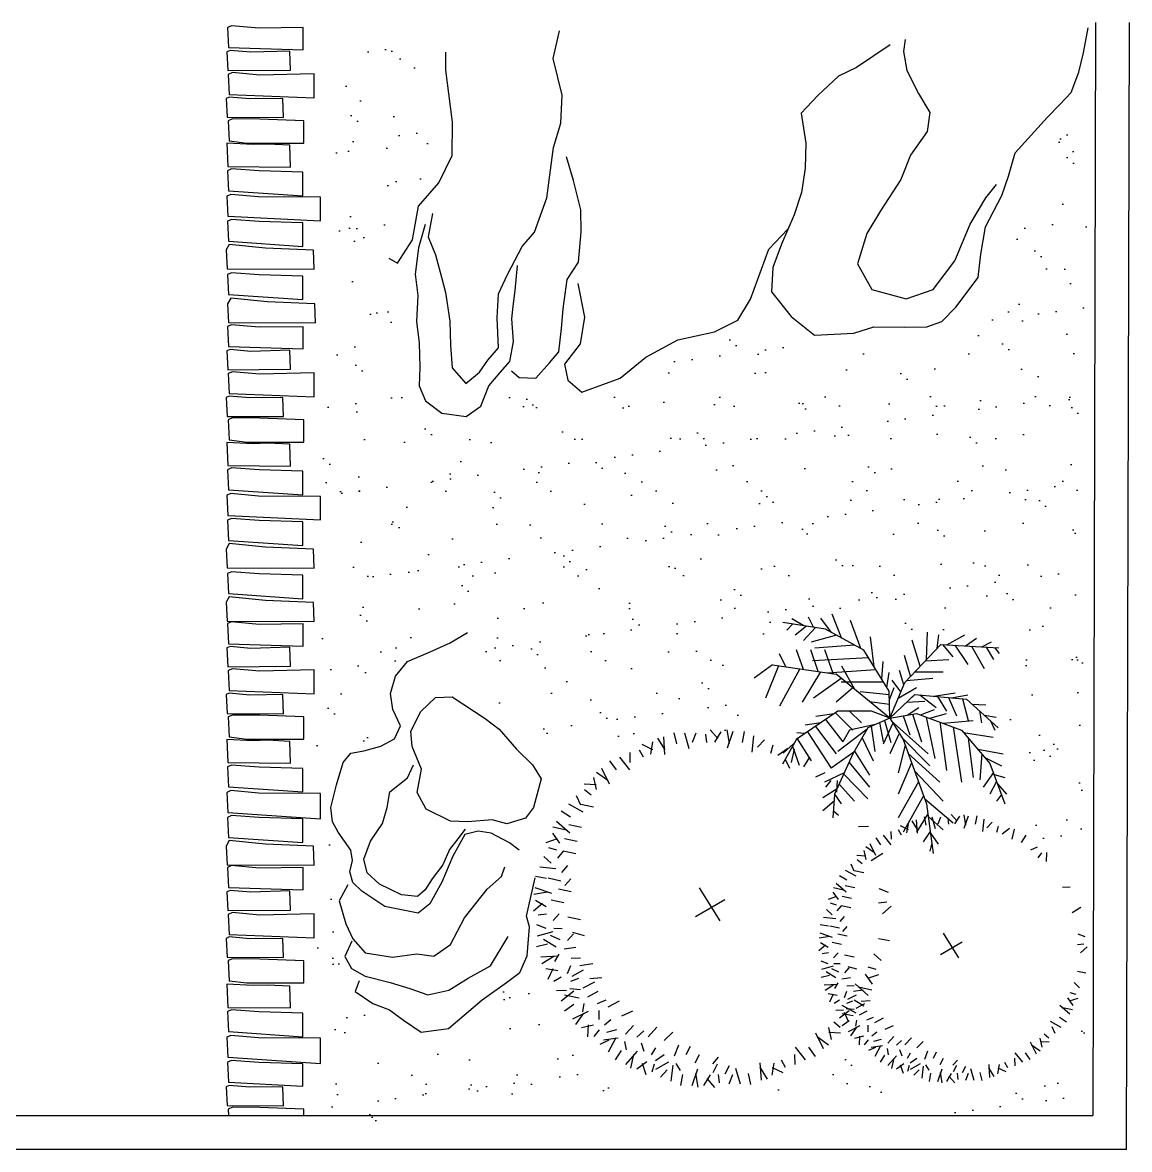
# Model space of a CAD drawing. Extents: x 2414.5 to 2499.6, y 2435.1 to 2467.4.
# Drawn here: x 2494.58 to 2499.49, y 2455.38 to 2460.38 of the extents above; entities that cross this region are included whole.
import ezdxf

# ---------------------------------------------------------------- set-up
doc = ezdxf.new("R2010")
doc.units = 0
doc.header["$LTSCALE"] = 4
doc.header["$MEASUREMENT"] = 0
for name, color, linetype in [('Muros', 2, 'CONTINUOUS'), ('Pisos', 8, 'CONTINUOUS'), ('TREE', 7, 'CONTINUOUS')]:
    doc.layers.add(name, color=color, linetype=linetype)
pattern_1 = [(37.5, (49.94172, 7.20204), (-0.009449004, 0.289023565), [0, -0.228, 0, -0.255, 0, -0.24375]), (7.5, (49.94172, 7.20204), (0.265466506, 0.42332191), [0, -0.123, 0, -0.2055, 0, -0.07875]), (327.5, (49.75722, 7.20204), (0.46712128, 0.000848858), [0, -0.075, 0, -0.27, 0, -0.3525]), (317.5, (49.75722, 7.20204), (0.45091899, 0.131651335), [0, -0.0375, 0, -0.177, 0, -0.2025])]

# ---------------------------------------------------------------- blocks, each defined once
blk = doc.blocks.new('arb-coch')
at = {"layer": 'TREE', "color": 8, "linetype": 'ByBlock'}
for p, q in [((7.04, -1.2454), (7.029, -1.1965)), ((7.0956, -1.2678), (7.0758, -1.1988)), ((7.11, -1.2385), (7.1258, -1.1968)), ((7.1878, -1.183), (7.2227, -1.222)), ((7.2362, -1.192), (7.2074, -1.2383)), ((7.2625, -1.1842), (7.2729, -1.2449)), ((7.2654, -1.264), (7.2906, -1.1902)), ((7.332, -1.2404), (7.3405, -1.191)), ((6.8849, -1.2475), (6.932, -1.2703)), ((6.9331, -1.2374), (6.9241, -1.2911)), ((6.9544, -1.2201), (6.9872, -1.2722)), ((6.9876, -1.2927), (6.9827, -1.2148)), ((7.1734, -1.24), (7.1694, -1.2032)), ((7.3747, -1.2823), (7.3828, -1.211)), ((7.3992, -1.2607), (7.4298, -1.2283)), ((6.8342, -1.3286), (6.8329, -1.284)), ((6.8934, -1.3057), (6.8756, -1.2733)), ((7.4573, -1.2865), (7.4676, -1.2509)), ((7.5336, -1.2661), (7.4893, -1.2978)), ((7.5609, -1.269), (7.5473, -1.329)), ((6.7722, -1.3617), (6.7434, -1.3208)), ((6.8321, -1.3612), (6.7875, -1.305)), ((7.6036, -1.3474), (7.6303, -1.3051)), ((6.6703, -1.3953), (6.6827, -1.4483)), ((6.6835, -1.3711), (6.7337, -1.4067)), ((6.7419, -1.4255), (6.7076, -1.3555)), ((7.6579, -1.392), (7.6986, -1.3737)), ((6.6297, -1.4231), (6.682, -1.426)), ((7.7017, -1.438), (7.7248, -1.4091)), ((7.7522, -1.4078), (7.7492, -1.4601)), ((6.6139, -1.5173), (6.5957, -1.4767)), ((6.6599, -1.4736), (6.631, -1.4504)), ((6.5694, -1.5717), (6.5271, -1.545)), ((6.6245, -1.5483), (6.5617, -1.5134)), ((6.6705, -1.527), (6.6142, -1.5151)), ((6.5657, -1.6422), (6.5072, -1.5907)), ((8.0832, -1.5876), (8.1078, -1.6266)), ((8.1081, -1.642), (8.1044, -1.5837)), ((8.1475, -1.6066), (8.1392, -1.5699)), ((8.1891, -1.6234), (8.1743, -1.5716)), ((8.1999, -1.6014), (8.2118, -1.5701)), ((8.2475, -1.6025), (8.2444, -1.5749)), ((8.2583, -1.5597), (8.2844, -1.589)), ((8.2946, -1.5665), (8.273, -1.6012)), ((8.3143, -1.5607), (8.3221, -1.6062)), ((8.3165, -1.6205), (8.3354, -1.5652)), ((8.3664, -1.6028), (8.3728, -1.5658)), ((8.3984, -1.6343), (8.4046, -1.5808)), ((8.4169, -1.6181), (8.4398, -1.5937)), ((6.4881, -1.6417), (6.5198, -1.686)), ((6.4909, -1.6144), (6.5509, -1.628)), ((6.6175, -1.6168), (6.5612, -1.6049)), ((7.8467, -1.6123), (7.8913, -1.611)), ((7.9931, -1.669), (7.9921, -1.6355)), ((8.0375, -1.6518), (8.0241, -1.6275)), ((8.0311, -1.6082), (8.0665, -1.6252)), ((8.0672, -1.6005), (8.0605, -1.6409)), ((8.4604, -1.6374), (8.4681, -1.6107)), ((8.5176, -1.6221), (8.4844, -1.6459)), ((8.5381, -1.6243), (8.5279, -1.6693)), ((6.4612, -1.6829), (6.5106, -1.6657)), ((6.5983, -1.6797), (6.542, -1.6678)), ((7.9238, -1.7416), (7.8981, -1.6891)), ((7.9466, -1.6938), (7.925, -1.6631)), ((7.9915, -1.6934), (7.958, -1.6513)), ((8.5701, -1.6831), (8.5902, -1.6514)), ((6.4827, -1.776), (6.4502, -1.7455)), ((6.5084, -1.718), (6.4728, -1.7077)), ((6.5367, -1.7227), (6.5107, -1.7525)), ((6.5929, -1.7346), (6.5367, -1.7227)), ((7.8397, -1.7398), (7.8789, -1.7421)), ((7.8702, -1.719), (7.8794, -1.7588)), ((7.88, -1.7009), (7.9177, -1.7275)), ((7.9552, -1.7325), (7.9031, -1.7652)), ((8.6109, -1.7165), (8.6414, -1.7028)), ((8.6437, -1.751), (8.6611, -1.7293)), ((8.6816, -1.7284), (8.6794, -1.7676)), ((6.5043, -1.8006), (6.4329, -1.7924)), ((6.5549, -1.7862), (6.5289, -1.816)), ((7.8279, -1.8105), (7.8142, -1.78)), ((7.8624, -1.7777), (7.8407, -1.7604)), ((6.4623, -1.8433), (6.413, -1.8348)), ((6.5264, -1.8545), (6.4702, -1.8425)), ((6.5698, -1.8442), (6.5439, -1.874)), ((7.7945, -1.8513), (7.7627, -1.8312)), ((7.8358, -1.8337), (7.7887, -1.8076)), ((7.8703, -1.8178), (7.8281, -1.8088)), ((6.4859, -1.9099), (6.4121, -1.8846)), ((6.5724, -1.902), (6.5161, -1.89)), ((7.233, -2.0313), (7.1418, -1.8841)), ((7.7356, -1.8833), (7.7806, -1.8935)), ((7.7917, -1.9042), (7.7478, -1.8655)), ((7.8305, -1.8852), (7.7883, -1.8762)), ((7.9368, -1.8881), (7.9785, -1.9039)), ((8.7525, -1.8817), (8.7859, -1.8808)), ((6.4061, -1.9128), (6.4668, -1.9024)), ((6.414, -1.9391), (6.4602, -1.9679)), ((6.5389, -1.9509), (6.4827, -1.9389)), ((7.2533, -1.9382), (7.1237, -2.013)), ((7.7133, -1.9347), (7.7504, -1.9218)), ((7.7335, -1.9038), (7.7572, -1.937)), ((7.8161, -1.9323), (7.7739, -1.9234)), ((7.9353, -1.9515), (7.9721, -1.9474)), ((6.4049, -1.9875), (6.444, -1.9526)), ((6.5179, -2), (6.492, -2.0298)), ((7.7294, -2.0046), (7.7051, -1.9816)), ((7.7487, -1.961), (7.7221, -1.9533)), ((7.7699, -1.9645), (7.7505, -1.9869)), ((7.8121, -1.9735), (7.7699, -1.9645)), ((7.9923, -1.9658), (7.9532, -2.0007)), ((8.8338, -1.9719), (8.7948, -1.9964)), ((6.4604, -2.0653), (6.4187, -2.0495)), ((6.462, -2.0018), (6.4252, -2.0059)), ((6.6133, -2.0264), (6.5571, -2.0144)), ((7.7142, -2.055), (7.6772, -2.0486)), ((7.7456, -2.023), (7.6921, -2.0169)), ((7.7836, -2.0122), (7.7641, -2.0345)), ((6.4897, -2.0797), (6.4207, -2.0995)), ((6.523, -2.1156), (6.4806, -2.0956)), ((6.5315, -2.0662), (6.4941, -2.0656)), ((6.5817, -2.0891), (6.5557, -2.1189)), ((6.6301, -2.0981), (6.5785, -2.0835)), ((7.672, -2.1071), (7.7175, -2.0993)), ((7.7319, -2.1049), (7.6765, -2.086)), ((7.7622, -2.0634), (7.7201, -2.0544)), ((7.7967, -2.099), (7.7545, -2.09)), ((7.7948, -2.0557), (7.7753, -2.078)), ((8.2922, -2.196), (8.2238, -2.0856)), ((8.82, -2.0886), (8.8513, -2.1004)), ((6.4673, -2.1353), (6.4185, -2.1463)), ((6.5048, -2.1482), (6.4482, -2.1143)), ((6.592, -2.1497), (6.5408, -2.1571)), ((7.6711, -2.1632), (7.7004, -2.137)), ((7.6779, -2.1268), (7.7126, -2.1485)), ((7.7716, -2.1357), (7.7294, -2.1267)), ((7.9349, -2.11), (7.9842, -2.1185)), ((8.3074, -2.1262), (8.2102, -2.1823)), ((8.8189, -2.1362), (8.8465, -2.1331)), ((8.8617, -2.1469), (8.8324, -2.1731)), ((6.5146, -2.1877), (6.4368, -2.1926)), ((6.442, -2.2209), (6.4941, -2.1881)), ((6.5162, -2.1787), (6.4981, -2.2114)), ((6.613, -2.1968), (6.571, -2.1988)), ((7.7139, -2.1739), (7.6863, -2.177)), ((7.7559, -2.1725), (7.7364, -2.1949)), ((7.8274, -2.1923), (7.7852, -2.1833)), ((7.9145, -2.1773), (7.947, -2.2079)), ((6.4593, -2.2422), (6.5131, -2.2512)), ((6.4695, -2.2904), (6.4922, -2.2432)), ((6.5686, -2.2302), (6.5544, -2.267)), ((6.6673, -2.2223), (6.6103, -2.2303)), ((7.7127, -2.2215), (7.6814, -2.2096)), ((7.7347, -2.2323), (7.683, -2.2471)), ((7.7596, -2.2592), (7.7279, -2.2442)), ((7.766, -2.2222), (7.738, -2.2217)), ((7.8037, -2.2393), (7.7842, -2.2617)), ((7.84, -2.2461), (7.8013, -2.2352)), ((7.8888, -2.2353), (7.9244, -2.2456)), ((6.5277, -2.2818), (6.4952, -2.2997)), ((6.604, -2.2877), (6.5687, -2.2999)), ((6.6255, -2.2506), (6.5747, -2.2776)), ((6.7076, -2.284), (6.6541, -2.2879)), ((7.7179, -2.274), (7.6813, -2.2822)), ((7.746, -2.2837), (7.7036, -2.2582)), ((7.8114, -2.2848), (7.773, -2.2903)), ((7.9091, -2.3117), (7.8774, -2.2673)), ((7.936, -2.2704), (7.8866, -2.2877)), ((8.8186, -2.255), (8.8556, -2.2614)), ((6.5505, -2.341), (6.5059, -2.3424)), ((6.5831, -2.3432), (6.5269, -2.3878)), ((6.6129, -2.337), (6.5662, -2.3328)), ((6.6746, -2.3036), (6.6239, -2.3306)), ((6.6894, -2.3455), (6.6438, -2.37)), ((7.7534, -2.3133), (7.695, -2.317)), ((7.6989, -2.3382), (7.738, -2.3136)), ((7.7546, -2.3065), (7.741, -2.331)), ((7.7939, -2.3451), (7.7832, -2.3728)), ((7.8272, -2.3201), (7.7957, -2.3217)), ((7.8679, -2.3392), (7.8252, -2.3453)), ((7.8315, -2.3111), (7.89, -2.3627)), ((7.9063, -2.339), (7.8463, -2.3253)), ((8.784, -2.349), (8.8107, -2.3568)), ((8.8033, -2.3055), (8.8277, -2.3284)), ((6.607, -2.3739), (6.5422, -2.3614)), ((6.6281, -2.3986), (6.6222, -2.4355)), ((6.7253, -2.3825), (6.6865, -2.3988)), ((6.785, -2.3879), (6.7342, -2.4149)), ((7.7119, -2.3542), (7.7522, -2.3609)), ((7.7195, -2.3903), (7.7366, -2.3549)), ((7.7632, -2.3839), (7.7388, -2.3973)), ((7.8204, -2.3883), (7.7939, -2.3975)), ((7.8365, -2.3604), (7.7985, -2.3807)), ((7.8278, -2.3816), (7.8702, -2.4084)), ((7.8981, -2.3855), (7.858, -2.3885)), ((8.7993, -2.4063), (8.7755, -2.373)), ((8.8195, -2.3753), (8.7824, -2.3883)), ((6.5837, -2.403), (6.5428, -2.4319)), ((6.6474, -2.4334), (6.5774, -2.4677)), ((6.5931, -2.4918), (6.6286, -2.4416)), ((6.695, -2.4291), (6.6942, -2.4686)), ((6.844, -2.4321), (6.795, -2.4541)), ((7.7803, -2.4283), (7.7469, -2.4293)), ((7.8048, -2.4299), (7.7626, -2.4634)), ((7.7727, -2.4051), (7.8355, -2.4399)), ((7.8227, -2.453), (7.7741, -2.4436)), ((7.7833, -2.436), (7.8016, -2.4767)), ((7.8271, -2.4253), (7.7921, -2.4221)), ((7.8734, -2.4002), (7.8353, -2.4205)), ((7.8845, -2.4316), (7.8503, -2.45)), ((8.741, -2.4059), (8.7849, -2.4445)), ((8.7971, -2.4268), (8.7521, -2.4165)), ((6.6172, -2.5049), (6.6703, -2.4926)), ((6.645, -2.5456), (6.648, -2.4933)), ((6.7479, -2.4711), (6.7189, -2.4946)), ((6.848, -2.4961), (6.8134, -2.5347)), ((7.7373, -2.4798), (7.7662, -2.5029)), ((7.8052, -2.4748), (7.7745, -2.4964)), ((7.853, -2.4976), (7.8005, -2.5233)), ((7.8385, -2.4715), (7.8341, -2.4992)), ((7.9114, -2.4594), (7.8823, -2.4716)), ((7.8887, -2.4943), (7.8881, -2.524)), ((7.9562, -2.4635), (7.9181, -2.4837)), ((8.0004, -2.4966), (7.9637, -2.5131)), ((8.697, -2.4763), (8.7441, -2.5024)), ((8.7049, -2.4995), (8.7186, -2.53)), ((8.7383, -2.4588), (8.77, -2.4788)), ((6.6955, -2.5154), (6.6724, -2.5443)), ((6.7731, -2.5144), (6.7278, -2.5263)), ((6.8943, -2.5187), (6.8635, -2.5473)), ((6.9523, -2.5034), (6.9138, -2.5461)), ((7.0228, -2.5247), (6.9843, -2.5621)), ((7.6553, -2.5279), (7.6897, -2.5979)), ((7.7138, -2.5822), (7.6636, -2.5466)), ((7.7269, -2.5581), (7.7145, -2.505)), ((7.7675, -2.5303), (7.7152, -2.5273)), ((7.8122, -2.5414), (7.8389, -2.5037)), ((7.8303, -2.5512), (7.8701, -2.542)), ((7.8512, -2.5817), (7.8534, -2.5425)), ((7.9284, -2.5258), (7.9066, -2.5435)), ((8.0034, -2.5446), (7.9775, -2.5736)), ((8.0816, -2.55), (8.0528, -2.5821)), ((8.6704, -2.5324), (8.6921, -2.5497)), ((6.7393, -2.5613), (6.6986, -2.5796)), ((6.7802, -2.5511), (6.715, -2.5614)), ((6.7702, -2.5508), (6.7354, -2.6136)), ((6.8085, -2.567), (6.8156, -2.6037)), ((6.8817, -2.5728), (6.8946, -2.6102)), ((6.9459, -2.5942), (6.9266, -2.6262)), ((7.0484, -2.5835), (7.0292, -2.6316)), ((7.0997, -2.5888), (7.0805, -2.6262)), ((7.5651, -2.5922), (7.6098, -2.6484)), ((7.625, -2.5916), (7.6538, -2.6325)), ((7.8891, -2.559), (7.8717, -2.5807)), ((7.9219, -2.5935), (7.8914, -2.6072)), ((7.9526, -2.5858), (7.9037, -2.5936)), ((7.9472, -2.5583), (7.9133, -2.5673)), ((7.9451, -2.5856), (7.919, -2.6327)), ((7.9738, -2.5978), (7.9791, -2.6253)), ((8.0382, -2.5615), (8.015, -2.583)), ((8.1345, -2.5661), (8.1057, -2.5941)), ((8.6089, -2.5684), (8.6347, -2.6209)), ((8.6527, -2.6092), (8.6151, -2.5825)), ((8.6626, -2.5911), (8.6533, -2.5513)), ((8.6931, -2.5702), (8.6538, -2.568)), ((6.7936, -2.6059), (6.7669, -2.6482)), ((6.8642, -2.6096), (6.8126, -2.6681)), ((6.8363, -2.6843), (6.8499, -2.6244)), ((6.9843, -2.6262), (6.9459, -2.6529)), ((7.1392, -2.6252), (7.12, -2.6626)), ((7.2243, -2.6359), (7.1984, -2.6657)), ((7.5038, -2.6476), (7.5216, -2.6801)), ((7.563, -2.6248), (7.5643, -2.6694)), ((7.9627, -2.627), (7.9426, -2.6587)), ((8.0156, -2.6297), (7.9769, -2.6736)), ((7.9946, -2.6858), (8.0049, -2.6408)), ((8.0287, -2.6021), (8.0384, -2.6302)), ((8.0768, -2.6181), (8.0624, -2.6422)), ((8.1057, -2.6422), (8.0768, -2.6622)), ((8.1537, -2.6101), (8.1393, -2.6462)), ((8.1922, -2.6141), (8.1778, -2.6422)), ((8.2219, -2.6414), (8.2074, -2.6695)), ((8.2857, -2.6495), (8.2662, -2.6718)), ((8.5397, -2.6411), (8.5407, -2.6746)), ((8.5412, -2.6166), (8.5747, -2.6588)), ((8.5862, -2.6162), (8.6078, -2.6469)), ((6.8636, -2.6872), (6.9079, -2.6555)), ((6.9049, -2.7141), (6.8876, -2.6647)), ((6.94, -2.6669), (6.9296, -2.7024)), ((7.0035, -2.6583), (6.9459, -2.6903)), ((6.998, -2.6926), (6.9674, -2.7251)), ((7.0225, -2.671), (7.0144, -2.7424)), ((7.0356, -2.6636), (7.0548, -2.6957)), ((7.1318, -2.6894), (7.1066, -2.7632)), ((7.2193, -2.6678), (7.2001, -2.7052)), ((7.2724, -2.6742), (7.2531, -2.7116)), ((7.3017, -2.6856), (7.3214, -2.7546)), ((7.4096, -2.6607), (7.4145, -2.7385)), ((7.4428, -2.7333), (7.41, -2.6812)), ((7.4642, -2.716), (7.4731, -2.6622)), ((7.5124, -2.7058), (7.4652, -2.6831)), ((8.0151, -2.6879), (8.0484, -2.6642)), ((8.0461, -2.7081), (8.0331, -2.671)), ((8.0724, -2.6727), (8.0647, -2.6994)), ((8.1201, -2.6662), (8.0768, -2.6903)), ((8.1159, -2.692), (8.093, -2.7163)), ((8.1343, -2.6758), (8.1282, -2.7293)), ((8.1441, -2.6702), (8.1586, -2.6943)), ((8.2163, -2.6895), (8.1974, -2.7449)), ((8.2819, -2.6734), (8.2675, -2.7014)), ((8.3217, -2.6782), (8.3073, -2.7062)), ((8.3437, -2.6867), (8.3585, -2.7385)), ((8.4247, -2.668), (8.4283, -2.7264)), ((8.4495, -2.7225), (8.425, -2.6834)), ((8.4655, -2.7095), (8.4722, -2.6692)), ((8.5017, -2.7019), (8.4663, -2.6848)), ((8.4953, -2.6582), (8.5086, -2.6826)), ((7.0653, -2.713), (7.0567, -2.7623)), ((7.1347, -2.7691), (7.1243, -2.7085)), ((7.161, -2.7613), (7.1898, -2.7151)), ((7.2094, -2.7704), (7.1745, -2.7313)), ((7.2238, -2.7133), (7.2279, -2.7501)), ((7.2872, -2.7149), (7.2714, -2.7566)), ((7.3572, -2.708), (7.3682, -2.7568)), ((8.1664, -2.7073), (8.16, -2.7443)), ((8.2184, -2.7494), (8.2107, -2.7039)), ((8.2382, -2.7435), (8.2598, -2.7088)), ((8.2745, -2.7503), (8.2483, -2.721)), ((8.2853, -2.7075), (8.2883, -2.7351)), ((8.3328, -2.7087), (8.321, -2.74)), ((8.3853, -2.7035), (8.3936, -2.7401))]:
    blk.add_line(p, q, dxfattribs=at)
at = {"layer": 'TREE', "color": 8}
for points in [[(7.6038, -0.7215), (7.5509, -0.6913)], [(7.6478, -0.7283), (7.6247, -0.6838)], [(7.7273, -0.7515), (7.6794, -0.6878)], [(7.7717, -0.7761), (7.7296, -0.6698)], [(7.8574, -0.8234), (7.8106, -0.6987)], [(7.7, -0.7365), (7.5112, -0.707)], [(7.5548, -0.7139), (7.529, -0.7412)], [(7.6154, -0.7233), (7.5658, -0.764)], [(7.6565, -0.7296), (7.6028, -0.7867)], [(7.8699, -0.8304), (7.7, -0.7365)], [(8.1487, -0.8712), (8.1536, -0.7498)], [(7.7491, -0.7634), (7.6368, -0.7948)], [(7.916, -0.9048), (7.9008, -0.7712)], [(8.1203, -0.9012), (8.0851, -0.7864)], [(8.1953, -0.8219), (8.2032, -0.762)], [(8.2395, -0.8064), (8.3188, -0.762)], [(8.321, -0.8113), (8.3703, -0.7775)], [(8.3939, -0.8157), (8.4367, -0.7926)], [(7.5236, -0.9044), (7.4968, -0.8469)], [(7.6021, -0.9154), (7.572, -0.8293)], [(7.6681, -0.9248), (7.6346, -0.8293)], [(7.8293, -0.808), (7.653, -0.8219)], [(7.7341, -0.9343), (7.697, -0.8293)], [(7.9823, -1.0117), (7.8699, -0.8304)], [(8.0523, -0.9736), (8.2116, -0.8048)], [(8.2116, -0.8048), (8.4689, -0.82)], [(8.22, -0.8054), (8.2652, -0.8598)], [(8.2739, -0.8086), (8.3316, -0.8931)], [(8.3489, -0.8129), (8.4047, -0.9115)], [(8.4131, -0.8167), (8.4453, -0.872)], [(8.4497, -0.8189), (8.4711, -0.8444)], [(7.4655, -0.8959), (7.3839, -0.954)], [(7.4916, -0.8999), (7.4341, -1.0429)], [(7.4655, -0.8959), (7.7472, -0.9361)], [(7.891, -0.8645), (7.6427, -0.8769)], [(7.9498, -0.9578), (7.9556, -0.8809)], [(8.0778, -0.9462), (8.0507, -0.8536)], [(8.1433, -0.8771), (8.2481, -0.872)], [(7.5872, -0.9133), (7.4968, -1.0788)], [(7.6781, -0.9263), (7.5969, -1.0608)], [(7.9244, -0.9181), (7.7078, -0.9316)], [(7.9854, -1.132), (7.7472, -0.9361)], [(7.8312, -1.0051), (7.7725, -0.9005)], [(7.9722, -0.9954), (7.9825, -0.9292)], [(8.0477, -0.9841), (8.029, -0.921)], [(8.0962, -0.927), (8.2224, -0.9267)], [(7.7703, -0.9552), (7.6471, -1.0429)], [(7.8217, -0.9972), (7.7472, -1.0608)], [(7.9579, -0.9723), (7.7699, -0.972)], [(7.9834, -1.054), (8.0057, -0.9957)], [(7.9854, -1.132), (8.0523, -0.9736)], [(8.0344, -1.0153), (7.9963, -0.963)], [(8.0231, -1.0426), (8.1046, -0.9958)], [(8.0602, -0.9652), (8.1774, -0.9541)], [(7.9827, -1.0291), (7.8539, -1.0152)], [(7.9854, -1.132), (7.9823, -1.0117)], [(7.9854, -1.132), (8.0965, -1.0267)], [(8.0842, -1.0384), (8.0965, -1.0267)], [(8.0965, -1.0267), (8.3264, -1.0478)], [(8.1192, -1.0287), (8.1912, -1.0848)], [(8.1811, -1.0344), (8.2754, -1.0195)], [(8.1977, -1.0359), (8.2371, -1.1003)], [(8.2463, -1.0404), (8.2819, -1.1216)], [(8.2598, -1.0416), (8.3323, -1.0278)], [(8.3082, -1.0461), (8.3338, -1.1426)], [(8.3264, -1.0478), (8.4671, -1.1741)], [(7.9838, -1.0719), (7.8953, -1.0597)], [(8.0596, -1.0616), (8.141, -1.0569)], [(8.0623, -1.1183), (8.1148, -1.0848)], [(8.1219, -1.1176), (8.1847, -1.0942)], [(8.3505, -1.0694), (8.4115, -1.0724)], [(8.3836, -1.0991), (8.393, -1.1531)], [(7.7555, -1.1005), (7.5703, -1.2269)], [(7.7383, -1.1122), (7.658, -1.1243)], [(7.7008, -1.1378), (7.7779, -1.2375)], [(7.7449, -1.1077), (7.8223, -1.1848)], [(7.9039, -1.1005), (7.7555, -1.1005)], [(7.8074, -1.1005), (7.8594, -1.1531)], [(7.9854, -1.132), (7.8889, -1.1741)], [(7.9854, -1.132), (7.9039, -1.1005)], [(7.9615, -1.1424), (7.9905, -1.24)], [(7.9854, -1.132), (8.1039, -1.1109)], [(7.9854, -1.132), (8.0446, -1.2269)], [(7.9924, -1.1433), (8.1559, -1.2901)], [(8.0446, -1.1216), (8.0743, -1.2058)], [(8.0868, -1.114), (8.1262, -1.2375)], [(8.1039, -1.1109), (8.304, -1.1848)], [(8.1474, -1.127), (8.1854, -1.3111)], [(8.1633, -1.132), (8.2374, -1.1109)], [(8.2072, -1.1489), (8.2374, -1.3639)], [(8.222, -1.1545), (8.3559, -1.1426)], [(8.4054, -1.1187), (8.4574, -1.1282)], [(8.4329, -1.1435), (8.4524, -1.1848)], [(7.6088, -1.2006), (7.5734, -1.1965)], [(7.6794, -1.1523), (7.6106, -1.1628)], [(7.62, -1.1929), (7.7258, -1.3534)], [(7.6556, -1.1687), (7.7482, -1.2901)], [(7.8857, -1.1801), (7.7555, -1.2796)], [(7.8074, -1.1848), (7.7779, -1.2375)], [(7.9224, -1.1595), (7.8074, -1.1848)], [(7.8889, -1.1741), (7.8223, -1.2901)], [(7.903, -1.168), (7.9186, -1.2796)], [(7.9406, -1.1516), (7.9557, -1.2375)], [(7.9995, -1.1547), (7.9557, -1.2479)], [(8.0277, -1.1999), (7.9854, -1.2901)], [(8.2664, -1.1709), (8.304, -1.4166)], [(8.304, -1.1848), (8.4301, -1.3324)], [(8.3134, -1.1956), (8.445, -1.2164)], [(7.5696, -1.2274), (7.5093, -1.3358)], [(7.5588, -1.2465), (7.5125, -1.2877)], [(7.5753, -1.2233), (7.6369, -1.3217)], [(7.8632, -1.2191), (7.9112, -1.3217)], [(8.0369, -1.2145), (8.1633, -1.3428)], [(8.0446, -1.2269), (8.1483, -1.5115)], [(8.3341, -1.22), (8.3559, -1.3956)], [(7.5537, -1.2557), (7.5836, -1.3406)], [(7.8257, -1.2823), (7.7258, -1.3534)], [(7.8223, -1.2901), (7.7408, -1.4694)], [(7.829, -1.2785), (7.8963, -1.3849)], [(8.0538, -1.2519), (8.0223, -1.3745)], [(8.0664, -1.2866), (8.2077, -1.4166)], [(8.377, -1.2701), (8.4895, -1.2901)], [(8.3939, -1.2897), (8.3856, -1.406)], [(7.5217, -1.3133), (7.5406, -1.3534)], [(7.8047, -1.3289), (7.8963, -1.4377)], [(8.0824, -1.3306), (8.0223, -1.4694)], [(8.4099, -1.3086), (8.4819, -1.3428)], [(8.4301, -1.3324), (8.4968, -1.5115)], [(7.7834, -1.3752), (7.6963, -1.4166)], [(7.7811, -1.3808), (7.8889, -1.4904)], [(8.0949, -1.3649), (8.2225, -1.5009)], [(8.4455, -1.3736), (8.4004, -1.4377)], [(8.4486, -1.3819), (8.4968, -1.3956)], [(7.7516, -1.4456), (7.6884, -1.4848)], [(7.7609, -1.4249), (7.8297, -1.5009)], [(8.1129, -1.4139), (8.0223, -1.5747)], [(8.4599, -1.4127), (8.4301, -1.4694)], [(8.4641, -1.4236), (8.5042, -1.4694)], [(7.7408, -1.4694), (7.7332, -1.5747)], [(7.7408, -1.4694), (7.7703, -1.5115)], [(8.1356, -1.4762), (8.0446, -1.6379)], [(8.141, -1.4904), (8.267, -1.5957)], [(8.4814, -1.4701), (8.4598, -1.5009)], [(7.7384, -1.5007), (7.6887, -1.543)], [(7.7356, -1.5424), (7.7575, -1.5619)], [(8.1483, -1.5115), (8.178, -1.7327)], [(8.1545, -1.5559), (8.1039, -1.6379)], [(8.1561, -1.5684), (8.2225, -1.6274)], [(8.1651, -1.6353), (8.1336, -1.6802)], [(8.1658, -1.6416), (8.2004, -1.6906)], [(8.1717, -1.6857), (8.1633, -1.7223)]]:
    blk.add_lwpolyline(points, dxfattribs=at)

msp = doc.modelspace()

# ---------------------------------------------------------------- hatches: boundary and pattern name
at = {"layer": 'Pisos'}
h = msp.add_hatch(dxfattribs=at)
h.set_pattern_fill('AR-SAND', color=8, scale=0.15, style=0)
h.set_pattern_definition(pattern_1)
h.paths.add_polyline_path([(2499.2824, 2459.989), (2499.1581, 2459.9404), (2499.1094, 2459.8539), (2499.0662, 2459.7837), (2499.0121, 2459.6864), (2498.9959, 2459.5567), (2498.9797, 2459.4055), (2498.9257, 2459.2055), (2498.8608, 2459.0812), (2498.7527, 2459.0164), (2498.65, 2458.9732), (2498.4338, 2458.9462), (2498.2554, 2458.9408), (2498.1473, 2458.9299), (2497.9959, 2458.9624), (2497.9527, 2458.9948), (2497.8878, 2459.0326), (2497.7851, 2459.0434), (2497.7689, 2458.9948), (2497.6932, 2458.9678), (2497.5797, 2458.9354), (2497.5581, 2458.9245), (2497.4608, 2458.8975), (2497.3419, 2458.8543), (2497.2932, 2458.8003), (2497.1851, 2458.7462), (2497.0554, 2458.7084), (2496.9851, 2458.757), (2496.8986, 2458.7624), (2496.8608, 2458.7624), (2496.8013, 2458.757), (2496.7094, 2458.73), (2496.677, 2458.6922), (2496.6608, 2458.6706), (2496.6337, 2458.6382), (2496.504, 2458.5895), (2496.3202, 2458.6382), (2496.2608, 2458.703), (2496.2608, 2458.8597), (2496.2716, 2459.0056), (2496.25, 2459.0704), (2496.1851, 2459.1839), (2496.1635, 2459.2271), (2496.1581, 2459.292), (2496.1905, 2459.3784), (2496.2337, 2459.4325), (2496.2662, 2459.4865), (2496.304, 2459.627), (2496.3797, 2459.7243), (2496.3959, 2459.7891), (2496.4013, 2459.9026), (2496.4013, 2460.016), (2496.3797, 2460.1889), (2496.2608, 2460.297), (2496.0824, 2460.3078), (2495.9905, 2460.2916), (2495.9418, 2460.243), (2495.9256, 2460.0701), (2495.9256, 2459.9242), (2495.9202, 2459.7675), (2495.9527, 2459.6432), (2495.9473, 2459.5567), (2495.9094, 2459.4595), (2495.9094, 2459.3622), (2495.9256, 2459.3082), (2495.9256, 2459.2109), (2495.9256, 2459.1515), (2495.9202, 2459.0542), (2495.9148, 2458.9948), (2495.8878, 2458.9245), (2495.8986, 2458.8867), (2495.9256, 2458.73), (2495.9256, 2458.6814), (2495.8986, 2458.6003), (2495.8986, 2458.449), (2495.8932, 2458.3356), (2495.9689, 2458.1681), (2495.9418, 2458.0546), (2495.9418, 2457.9033), (2495.9581, 2457.8006), (2495.9418, 2457.7196), (2495.9202, 2457.6872), (2495.8878, 2457.6277), (2495.904, 2457.5629), (2495.9256, 2457.4602), (2495.9256, 2457.3738), (2495.904, 2457.3035), (2495.8986, 2457.2441), (2495.8824, 2457.19), (2495.8824, 2457.1684), (2495.904, 2457.1414), (2495.9527, 2457.163), (2495.9743, 2457.163), (2496.0662, 2457.1684), (2496.0986, 2457.1792), (2496.1256, 2457.1954), (2496.1581, 2457.2225), (2496.1689, 2457.2549), (2496.1689, 2457.3467), (2496.1689, 2457.4494), (2496.1905, 2457.5034), (2496.2446, 2457.5575), (2496.304, 2457.5845), (2496.3635, 2457.6331), (2496.3959, 2457.6439), (2496.4824, 2457.6926), (2496.5797, 2457.698), (2496.6013, 2457.6926), (2496.6283, 2457.6493), (2496.6283, 2457.6007), (2496.6229, 2457.498), (2496.6446, 2457.4278), (2496.6608, 2457.3846), (2496.6932, 2457.3413), (2496.7527, 2457.2765), (2496.7905, 2457.2549), (2496.8229, 2457.2279), (2496.9094, 2457.2008), (2497.0283, 2457.19), (2497.0608, 2457.19), (2497.1581, 2457.1846), (2497.277, 2457.1954), (2497.3473, 2457.1954), (2497.3743, 2457.2279), (2497.5256, 2457.2279), (2497.6067, 2457.2279), (2497.6986, 2457.2279), (2497.8121, 2457.2657), (2497.8121, 2457.2981), (2497.7905, 2457.3521), (2497.8013, 2457.4386), (2497.85, 2457.5521), (2497.8716, 2457.5845), (2497.904, 2457.6926), (2497.9365, 2457.7088), (2498.0175, 2457.7358), (2498.0878, 2457.7358), (2498.1689, 2457.7358), (2498.2554, 2457.7358), (2498.304, 2457.7034), (2498.3365, 2457.6872), (2498.3635, 2457.6655), (2498.4284, 2457.6277), (2498.5689, 2457.6223), (2498.6338, 2457.6439), (2498.8554, 2457.6493), (2498.9689, 2457.6169), (2498.9797, 2457.5575), (2498.9635, 2457.498), (2498.9311, 2457.4278), (2498.9148, 2457.3954), (2498.9527, 2457.2333), (2498.9635, 2457.163), (2498.9797, 2457.1036), (2498.9905, 2457.0171), (2498.9905, 2456.9469), (2498.9905, 2456.9091), (2498.9905, 2456.8388), (2499.0175, 2456.801), (2499.077, 2456.7361), (2499.0986, 2456.7091), (2499.1257, 2456.6767), (2499.2013, 2456.6389), (2499.2446, 2456.6173), (2499.2716, 2456.6443), (2499.2986, 2456.7416), (2499.304, 2456.8172), (2499.304, 2456.9793), (2499.2824, 2457.109), (2499.2824, 2457.2333), (2499.2824, 2457.3521), (2499.2824, 2457.417), (2499.2986, 2457.4494), (2499.304, 2457.5034), (2499.277, 2457.6763), (2499.2608, 2457.7844), (2499.2608, 2457.9195), (2499.277, 2458.0492), (2499.2824, 2458.1086), (2499.2878, 2458.2275), (2499.2878, 2458.3031), (2499.2608, 2458.4598), (2499.2824, 2458.5625), (2499.2932, 2458.7138), (2499.2932, 2458.8111), (2499.2932, 2458.8219), (2499.304, 2458.984), (2499.304, 2459.1137), (2499.2932, 2459.1947), (2499.2986, 2459.3136), (2499.3094, 2459.4163), (2499.2824, 2459.6486)])
h = msp.add_hatch(dxfattribs=at)
h.set_pattern_fill('AR-SAND', color=8, scale=0.15, style=0)
h.set_pattern_definition(pattern_1)
h.paths.add_polyline_path([(2496.8194, 2456.124), (2496.7693, 2456.1107), (2496.6959, 2456.0807), (2496.6692, 2456.0206), (2496.6358, 2455.9806), (2496.5724, 2455.9038), (2496.5023, 2455.8838), (2496.4322, 2455.8805), (2496.282, 2455.8805), (2496.2352, 2455.9105), (2496.1685, 2455.9806), (2496.0984, 2456.0006), (2496.025, 2456.0173), (2496.0183, 2456.0673), (2496.0116, 2456.1107), (2495.9983, 2456.1808), (2495.9816, 2456.2942), (2495.9749, 2456.421), (2495.9582, 2456.4911), (2495.9649, 2456.5611), (2495.9682, 2456.5978), (2495.9749, 2456.6846), (2495.9415, 2456.7446), (2495.9148, 2456.7446), (2495.9115, 2456.6946), (2495.8915, 2456.6112), (2495.8714, 2456.5778), (2495.8581, 2456.5478), (2495.8981, 2456.4243), (2495.9015, 2456.381), (2495.8915, 2456.3009), (2495.8714, 2456.2708), (2495.8681, 2456.2442), (2495.8647, 2456.1908), (2495.8647, 2456.084), (2495.8614, 2456.0373), (2495.8748, 2455.9205), (2495.9482, 2455.8338), (2495.9415, 2455.7403), (2495.9282, 2455.6736), (2495.9282, 2455.6169), (2495.9282, 2455.5468), (2495.9282, 2455.5268), (2495.9415, 2455.5101), (2496.0116, 2455.5001), (2496.1151, 2455.5001), (2496.1685, 2455.5034), (2496.2453, 2455.5101), (2496.2987, 2455.5168), (2496.3621, 2455.5201), (2496.4122, 2455.5301), (2496.5156, 2455.5668), (2496.5957, 2455.5768), (2496.6558, 2455.5702), (2496.7626, 2455.5668), (2497.0096, 2455.5668), (2497.0797, 2455.5635), (2497.3234, 2455.5468), (2497.4302, 2455.5568), (2497.3868, 2455.5969), (2497.28, 2455.6369), (2497.1431, 2455.6869), (2497.0497, 2455.7637), (2496.9696, 2455.8504), (2496.9262, 2455.8871), (2496.8661, 2455.9405), (2496.8561, 2456.0173), (2496.8461, 2456.0506), (2496.8427, 2456.064)])
at = {"layer": 'TREE'}
h = msp.add_hatch(dxfattribs=at)
h.set_pattern_fill('AR-SAND', color=256, scale=0.15, style=0)
h.set_pattern_definition(pattern_1)
h.paths.add_polyline_path([(2499.2969, 2455.9471), (2499.2602, 2455.9171), (2499.2268, 2455.8637), (2499.2068, 2455.7937), (2499.1768, 2455.7469), (2499.1067, 2455.6936), (2499.0499, 2455.6569), (2498.9598, 2455.6435), (2498.9365, 2455.6435), (2498.8797, 2455.6302), (2498.8063, 2455.6001), (2498.7362, 2455.5935), (2498.6861, 2455.5968), (2498.6194, 2455.6035), (2498.5626, 2455.6068), (2498.4725, 2455.6368), (2498.3356, 2455.7002), (2498.2322, 2455.787), (2498.1988, 2455.7903), (2498.1621, 2455.767), (2498.1053, 2455.7169), (2498.0553, 2455.6936), (2497.9885, 2455.6735), (2497.9618, 2455.6569), (2497.9017, 2455.6302), (2497.8583, 2455.5935), (2497.7615, 2455.5701), (2497.7382, 2455.5534), (2497.8383, 2455.5367), (2497.9151, 2455.5534), (2497.9818, 2455.5534), (2498.092, 2455.5601), (2498.2155, 2455.5634), (2498.3523, 2455.5668), (2498.5459, 2455.5534), (2498.6928, 2455.5401), (2498.7696, 2455.5401), (2498.8897, 2455.5434), (2498.9832, 2455.5434), (2499.0833, 2455.5434), (2499.2102, 2455.5467), (2499.2469, 2455.5467), (2499.2969, 2455.5467), (2499.3003, 2455.6001), (2499.2936, 2455.6602), (2499.2869, 2455.7369)])

# ---------------------------------------------------------------- linework, layer by layer
at = {"layer": 'Muros'}
for p, q in [((2499.3382, 2460.3771), (2499.3251, 2455.5268)), ((2499.4747, 2455.3768), (2499.4882, 2460.3771)), ((2486.6057, 2455.5267), (2499.3251, 2455.5268)), ((2499.4747, 2455.3768), (2486.5044, 2455.3767))]:
    msp.add_line(p, q, dxfattribs=at)
at = {"layer": 'Pisos', "color": 8}
for points in [[(2495.821, 2460.2555), (2495.821, 2460.3545), (2495.6261, 2460.352), (2495.5037, 2460.3631), (2495.4856, 2460.3551), (2495.4898, 2460.2662)], [(2495.7645, 2460.1662), (2495.7617, 2460.2508), (2495.5885, 2460.2451), (2495.4967, 2460.2534), (2495.4831, 2460.2474), (2495.4872, 2460.1636)], [(2495.8707, 2460.043), (2495.8707, 2460.1501), (2495.6295, 2460.1437), (2495.5071, 2460.1548), (2495.4889, 2460.1468), (2495.4932, 2460.0579)], [(2495.734, 2459.9555), (2495.7313, 2460.0401), (2495.5852, 2460.0382), (2495.4934, 2460.0465), (2495.4797, 2460.0405), (2495.4838, 2459.9567)], [(2495.8243, 2459.8425), (2495.8243, 2459.941), (2495.6295, 2459.9485), (2495.5071, 2459.9496), (2495.4889, 2459.9416), (2495.4932, 2459.8527), (2495.571, 2459.8425)], [(2495.7645, 2459.736), (2495.7617, 2459.8328), (2495.6634, 2459.8376), (2495.5991, 2459.8353), (2495.4831, 2459.8412), (2495.4872, 2459.7386)], [(2495.8203, 2459.6083), (2495.8203, 2459.7129), (2495.6255, 2459.7187), (2495.503, 2459.7277), (2495.4849, 2459.7197), (2495.4892, 2459.6308)], [(2495.8986, 2459.497), (2495.8986, 2459.6018), (2495.6226, 2459.6031), (2495.5001, 2459.6142), (2495.482, 2459.6062), (2495.4863, 2459.5173)], [(2495.8203, 2459.3839), (2495.8203, 2459.4885), (2495.6255, 2459.4943), (2495.503, 2459.5033), (2495.4849, 2459.4953), (2495.4892, 2459.4064)], [(2495.8694, 2459.283), (2495.8666, 2459.3675), (2495.6547, 2459.3765), (2495.4933, 2459.3927), (2495.4797, 2459.368), (2495.4838, 2459.2842)], [(2495.8203, 2459.1475), (2495.8203, 2459.252), (2495.6255, 2459.2578), (2495.503, 2459.2669), (2495.4849, 2459.2589), (2495.4892, 2459.1699)], [(2495.8758, 2459.0444), (2495.873, 2459.1289), (2495.6611, 2459.1379), (2495.4997, 2459.1542), (2495.4861, 2459.1294), (2495.4902, 2459.0456)], [(2495.821, 2458.9286), (2495.821, 2459.0275), (2495.6261, 2459.025), (2495.5037, 2459.0361), (2495.4856, 2459.0281), (2495.4898, 2458.9392)], [(2495.7645, 2458.8393), (2495.7617, 2458.9238), (2495.5885, 2458.9181), (2495.4967, 2458.9264), (2495.4831, 2458.9204), (2495.4872, 2458.8366)], [(2495.8707, 2458.7161), (2495.8707, 2458.8231), (2495.6295, 2458.8167), (2495.5071, 2458.8278), (2495.4889, 2458.8198), (2495.4932, 2458.7309)], [(2495.734, 2458.6285), (2495.7313, 2458.7131), (2495.5852, 2458.7112), (2495.4934, 2458.7195), (2495.4797, 2458.7135), (2495.4838, 2458.6297)], [(2495.8243, 2458.5155), (2495.8243, 2458.614), (2495.6295, 2458.6215), (2495.5071, 2458.6226), (2495.4889, 2458.6146), (2495.4932, 2458.5257), (2495.571, 2458.5155)], [(2495.7645, 2458.409), (2495.7617, 2458.5058), (2495.6634, 2458.5106), (2495.5991, 2458.5084), (2495.4831, 2458.5142), (2495.4872, 2458.4117)], [(2495.8203, 2458.2814), (2495.8203, 2458.3859), (2495.6255, 2458.3917), (2495.503, 2458.4007), (2495.4849, 2458.3928), (2495.4892, 2458.3038)], [(2495.8986, 2458.1701), (2495.8986, 2458.2748), (2495.6226, 2458.2761), (2495.5001, 2458.2873), (2495.482, 2458.2793), (2495.4863, 2458.1903)], [(2495.8203, 2458.057), (2495.8203, 2458.1615), (2495.6255, 2458.1673), (2495.503, 2458.1763), (2495.4849, 2458.1684), (2495.4892, 2458.0794)], [(2495.8694, 2457.956), (2495.8666, 2458.0405), (2495.6547, 2458.0495), (2495.4933, 2458.0657), (2495.4797, 2458.041), (2495.4838, 2457.9572)], [(2495.8203, 2457.8205), (2495.8203, 2457.925), (2495.6255, 2457.9309), (2495.503, 2457.9399), (2495.4849, 2457.9319), (2495.4892, 2457.843)], [(2495.8694, 2457.7195), (2495.8666, 2457.8041), (2495.6547, 2457.8131), (2495.4933, 2457.8293), (2495.4797, 2457.8045), (2495.4838, 2457.7207)], [(2495.821, 2457.6103), (2495.821, 2457.7093), (2495.6261, 2457.7067), (2495.5037, 2457.7179), (2495.4856, 2457.7099), (2495.4898, 2457.6209)], [(2495.7645, 2457.521), (2495.7617, 2457.6056), (2495.5885, 2457.5998), (2495.4967, 2457.6082), (2495.4831, 2457.6022), (2495.4872, 2457.5184)], [(2495.8707, 2457.3978), (2495.8707, 2457.5048), (2495.6295, 2457.4984), (2495.5071, 2457.5096), (2495.4889, 2457.5016), (2495.4932, 2457.4126)], [(2495.734, 2457.3103), (2495.7313, 2457.3948), (2495.5852, 2457.3929), (2495.4934, 2457.4013), (2495.4797, 2457.3953), (2495.4838, 2457.3115)], [(2496.8432, 2456.8939), (2496.8075, 2456.8462), (2496.7256, 2456.8215), (2496.6593, 2456.8396), (2496.5525, 2456.8301), (2496.475, 2456.8341), (2496.3664, 2456.886), (2496.3271, 2456.9612), (2496.3464, 2457.0636), (2496.3042, 2457.1641), (2496.299, 2457.2329), (2496.3431, 2457.3202), (2496.408, 2457.3815), (2496.4821, 2457.3848), (2496.6291, 2457.2884), (2496.6909, 2457.2415), (2496.7678, 2457.1526), (2496.8397, 2457.0837), (2496.8776, 2457.0212)], [(2495.8243, 2457.1973), (2495.8243, 2457.2958), (2495.6295, 2457.3033), (2495.5071, 2457.3044), (2495.4889, 2457.2964), (2495.4932, 2457.2074), (2495.571, 2457.1973)], [(2495.7645, 2457.0907), (2495.7617, 2457.1875), (2495.6634, 2457.1924), (2495.5991, 2457.1901), (2495.4831, 2457.1959), (2495.4872, 2457.0934)], [(2495.8203, 2456.9631), (2495.8203, 2457.0676), (2495.6255, 2457.0735), (2495.503, 2457.0825), (2495.4849, 2457.0745), (2495.4892, 2456.9856)], [(2495.8986, 2456.8437), (2495.8986, 2456.9565), (2495.6226, 2456.9579), (2495.5001, 2456.969), (2495.482, 2456.961), (2495.4863, 2456.8721)], [(2495.8203, 2456.7387), (2495.8203, 2456.8432), (2495.6255, 2456.8491), (2495.503, 2456.8581), (2495.4849, 2456.8501), (2495.4892, 2456.7612)], [(2495.8694, 2456.6377), (2495.8666, 2456.7223), (2495.6547, 2456.7313), (2495.4933, 2456.7475), (2495.4797, 2456.7228), (2495.4838, 2456.639)], [(2495.821, 2456.5285), (2495.821, 2456.6275), (2495.6261, 2456.625), (2495.5037, 2456.6361), (2495.4856, 2456.6281), (2495.4898, 2456.5391)], [(2495.7645, 2456.4392), (2495.7617, 2456.5238), (2495.5885, 2456.518), (2495.4967, 2456.5264), (2495.4831, 2456.5204), (2495.4872, 2456.4366)], [(2495.8707, 2456.316), (2495.8707, 2456.423), (2495.6295, 2456.4166), (2495.5071, 2456.4278), (2495.4889, 2456.4198), (2495.4932, 2456.3308)], [(2495.734, 2456.2285), (2495.7313, 2456.313), (2495.5852, 2456.3111), (2495.4934, 2456.3195), (2495.4797, 2456.3135), (2495.4838, 2456.2297)], [(2495.8243, 2456.1155), (2495.8243, 2456.214), (2495.6295, 2456.2215), (2495.5071, 2456.2226), (2495.4889, 2456.2146), (2495.4932, 2456.1256), (2495.571, 2456.1155)], [(2495.7645, 2456.0047), (2495.7617, 2456.1014), (2495.6634, 2456.1063), (2495.5991, 2456.104), (2495.4831, 2456.1099), (2495.4872, 2456.0073)], [(2495.8203, 2455.877), (2495.8203, 2455.9816), (2495.6255, 2455.9874), (2495.503, 2455.9964), (2495.4849, 2455.9884), (2495.4892, 2455.8995)], [(2495.8986, 2455.7576), (2495.8986, 2455.8705), (2495.6226, 2455.8718), (2495.5001, 2455.8829), (2495.482, 2455.8749), (2495.4863, 2455.786)], [(2495.8203, 2455.6582), (2495.8203, 2455.7572), (2495.6255, 2455.763), (2495.503, 2455.772), (2495.4849, 2455.764), (2495.4892, 2455.6751)], [(2495.734, 2455.5699), (2495.7313, 2455.6544), (2495.5852, 2455.6525), (2495.4934, 2455.6609), (2495.4797, 2455.6549), (2495.4838, 2455.5711)]]:
    msp.add_lwpolyline(points, close=True, dxfattribs=at)
for points in [[(2496.3958, 2459.5296), (2496.3757, 2459.4267), (2496.4091, 2459.3463), (2496.4348, 2459.2469), (2496.4535, 2459.1791), (2496.472, 2459.0515), (2496.4751, 2458.9458), (2496.4824, 2458.8451), (2496.5427, 2458.7758), (2496.6035, 2458.8263), (2496.6411, 2458.8797), (2496.6878, 2458.9338), (2496.6828, 2459.067), (2496.6888, 2459.1734), (2496.7286, 2459.2592), (2496.7933, 2459.3837), (2496.8485, 2459.4477), (2496.902, 2459.599), (2496.9318, 2459.8223), (2496.9653, 2459.9307), (2496.9701, 2460.0554), (2496.9306, 2460.2183), (2496.9586, 2460.3401)], [(2496.202, 2459.3309), (2496.2404, 2459.3091), (2496.3066, 2459.4123), (2496.3326, 2459.5616), (2496.4232, 2459.6665), (2496.4819, 2459.7875), (2496.4835, 2459.935), (2496.468, 2460.0628), (2496.4544, 2460.1662), (2496.4547, 2460.246)], [(2496.7459, 2458.8322), (2496.7803, 2458.8025), (2496.8543, 2458.7987), (2496.9137, 2458.8675), (2496.9562, 2458.9167), (2496.9672, 2459.0189), (2496.9746, 2459.1069), (2496.9928, 2459.2372), (2497.0424, 2459.3145), (2497.0556, 2459.4491), (2497.0532, 2459.5456), (2497.0207, 2459.6768), (2496.9901, 2459.7805)], [(2496.3625, 2459.481), (2496.3332, 2459.3776), (2496.3186, 2459.2613), (2496.3302, 2459.1655), (2496.3248, 2459.0499), (2496.3363, 2458.9541), (2496.3394, 2458.8484), (2496.3363, 2458.7652), (2496.3642, 2458.6982), (2496.4372, 2458.6437), (2496.5442, 2458.6285), (2496.61, 2458.6748), (2496.6449, 2458.7649), (2496.6958, 2458.8239), (2496.7383, 2458.8731), (2496.7549, 2458.9618), (2496.7476, 2459.0626), (2496.7527, 2459.1182), (2496.7615, 2459.188), (2496.7718, 2459.2993)], [(2497.0403, 2459.2192), (2497.0691, 2459.0692), (2497.0508, 2458.9515), (2496.9813, 2458.8614), (2496.9954, 2458.7908), (2497.0574, 2458.7372), (2497.2274, 2458.7989), (2497.3414, 2458.8923), (2497.4834, 2458.9699), (2497.6465, 2459.0042), (2497.7501, 2459.0566), (2497.8059, 2459.1502), (2497.8883, 2459.371), (2497.9728, 2459.461)], [(2496.7799, 2456.7043), (2496.7376, 2456.738), (2496.6558, 2456.7801), (2496.5983, 2456.789), (2496.5383, 2456.7745), (2496.4849, 2456.6785), (2496.4364, 2456.5625), (2496.383, 2456.4665), (2496.3313, 2456.4247), (2496.1841, 2456.4542), (2496.0814, 2456.5222), (2496.041, 2456.5613), (2496.028, 2456.6086), (2496.0403, 2456.6588), (2496.0326, 2456.7042), (2495.9772, 2456.7853), (2495.9515, 2456.8312), (2495.9443, 2456.8946), (2495.9689, 2456.995), (2495.9989, 2457.0935), (2496.0326, 2457.1359), (2496.0906, 2457.145), (2496.1653, 2457.1663), (2496.2258, 2457.1989), (2496.2527, 2457.2559), (2496.2188, 2457.3292), (2496.2082, 2457.3999), (2496.2303, 2457.4769), (2496.2846, 2457.5422), (2496.3851, 2457.5845), (2496.4729, 2457.6253), (2496.5501, 2457.67)], [(2496.5408, 2456.7979), (2496.507, 2456.7555), (2496.4713, 2456.7078), (2496.4405, 2456.6401), (2496.3935, 2456.5782), (2496.3632, 2456.5285), (2496.328, 2456.4988), (2496.2578, 2456.5062), (2496.16, 2456.5542), (2496.1055, 2456.6046), (2496.091, 2456.6646), (2496.1204, 2456.745), (2496.1733, 2456.823), (2496.1934, 2456.8946), (2496.2062, 2456.9629), (2496.2839, 2457.0257), (2496.3108, 2457.0827)], [(2496.0191, 2456.5511), (2495.9809, 2456.4799), (2496.0104, 2456.3779), (2496.041, 2456.312), (2496.0969, 2456.249), (2496.2172, 2456.2293), (2496.326, 2456.2442), (2496.4015, 2456.2348), (2496.4752, 2456.2869), (2496.5365, 2456.4043), (2496.6376, 2456.5314), (2496.7007, 2456.5874), (2496.7164, 2456.6303)], [(2496.0698, 2456.1252), (2496.0521, 2456.0769), (2496.13, 2456.0241), (2496.205, 2455.9966), (2496.2668, 2455.9497), (2496.3447, 2455.8969), (2496.4661, 2455.9132), (2496.5364, 2455.9726), (2496.6161, 2456.0408), (2496.723, 2456.1172), (2496.7821, 2456.1624), (2496.8149, 2456.2355), (2496.8259, 2456.3652), (2496.8129, 2456.4126), (2496.8503, 2456.5813)], [(2496.037, 2456.3013), (2496.0062, 2456.2336), (2496.0353, 2456.1803), (2496.0957, 2456.1461), (2496.2068, 2456.1176), (2496.2944, 2456.0916), (2496.3748, 2456.0622), (2496.4675, 2456.083), (2496.5539, 2456.1365), (2496.653, 2456.1914), (2496.7308, 2456.321)], [(2495.8243, 2455.5268), (2495.8243, 2455.5554), (2495.6295, 2455.5629), (2495.5071, 2455.564), (2495.4889, 2455.556), (2495.4903, 2455.5268)]]:
    msp.add_lwpolyline(points, dxfattribs=at)
at = {"layer": 'TREE', "linetype": 'Continuous'}
for points in [[(2498.4266, 2460.2782), (2498.2768, 2460.177), (2498.1972, 2460.1396), (2498.1052, 2460.053), (2498.0309, 2459.9756), (2498.0513, 2459.8421), (2498.0491, 2459.7305), (2498.0334, 2459.623), (2497.9996, 2459.5241), (2497.9442, 2459.3936), (2497.906, 2459.2901), (2497.8992, 2459.1829), (2497.9862, 2459.0731), (2498.0905, 2458.9904), (2498.2644, 2458.9984), (2498.3531, 2459.027), (2498.4914, 2459.0254), (2498.5896, 2459.0274), (2498.6561, 2459.0511), (2498.7173, 2459.1148), (2498.8174, 2459.2463), (2498.8287, 2459.3492), (2498.8487, 2459.4701), (2498.9218, 2459.61), (2498.9513, 2459.6954), (2498.9805, 2459.7986), (2499.1247, 2459.9578), (2499.1772, 2460.0124), (2499.2296, 2460.0671), (2499.2636, 2460.157), (2499.2842, 2460.2422), (2499.3043, 2460.3542)], [(2498.4931, 2460.3019), (2498.4852, 2460.2482), (2498.5002, 2460.1637), (2498.5513, 2460.0621), (2498.6021, 2459.9783), (2498.5904, 2459.8933), (2498.5166, 2459.7891), (2498.4741, 2459.6811), (2498.3831, 2459.5409), (2498.3226, 2459.4415), (2498.2806, 2459.3067), (2498.3453, 2459.192), (2498.4979, 2459.1505), (2498.6176, 2459.1931), (2498.7133, 2459.3201), (2498.7815, 2459.4821), (2498.8506, 2459.5996), (2498.8985, 2459.6586)]]:
    msp.add_lwpolyline(points, dxfattribs=at)

# ---------------------------------------------------------------- block references
at = {"layer": 'Muros'}
msp.add_blockref('arb-coch', (2490.4389, 2458.4224), dxfattribs=at)

doc.saveas('drawing.dxf')
